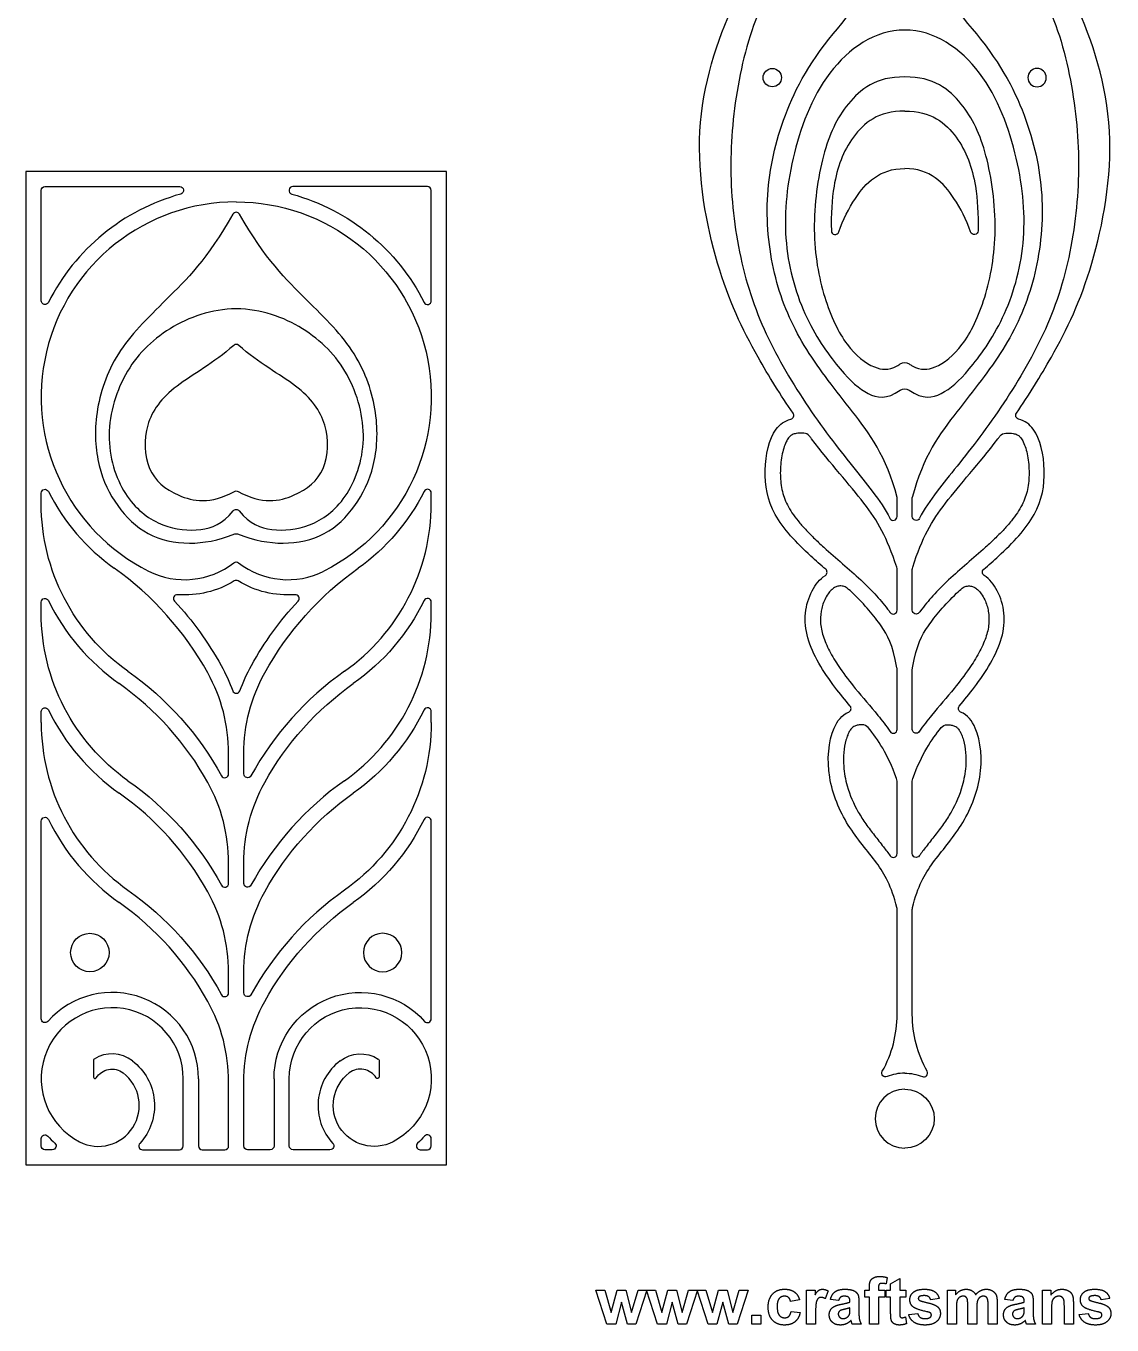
# Model space of a CAD drawing. Header units: millimetres. Extents: x -78 to 68, y -79 to 71.
# Drawn here: x -62 to 7.1, y -78.6 to 4 of the extents above; entities that cross this region are included whole.
import ezdxf

# ---------------------------------------------------------------- set-up
doc = ezdxf.new("R2010")
doc.units = ezdxf.units.MM
doc.header["$MEASUREMENT"] = 0
doc.layers.add('Layer 1', color=172, linetype='Continuous')

msp = doc.modelspace()

# ---------------------------------------------------------------- linework, layer by layer
at = {"layer": 'Layer 1'}
for p, q in [((-61.047, -13.441), (-61.047, -6.423)), ((-60.805, -6.181), (-52.233, -6.181)), ((-36.46, -6.181), (-45.032, -6.181)), ((-36.217, -13.441), (-36.217, -6.423)), ((-61.047, -26.352), (-61.047, -25.686)), ((-36.217, -26.352), (-36.217, -25.686)), ((-6.571, -27.18), (-6.571, -25.963)), ((-5.602, -27.18), (-5.602, -25.963)), ((-55.839, -29.673), (-55.839, -29.673)), ((-41.426, -29.673), (-41.425, -29.673)), ((-6.571, -33.14), (-6.571, -30.549)), ((-5.602, -33.14), (-5.602, -30.549)), ((-61.047, -33.319), (-61.047, -32.627)), ((-36.217, -33.319), (-36.217, -32.627)), ((-6.571, -40.726), (-6.571, -36.895)), ((-5.602, -40.726), (-5.602, -36.895)), ((-61.047, -40.285), (-61.047, -39.593)), ((-36.217, -40.285), (-36.217, -39.593)), ((-49.116, -43.557), (-49.116, -42.255)), ((-48.148, -43.557), (-48.148, -42.255)), ((-6.571, -48.632), (-6.571, -44.023)), ((-5.602, -48.632), (-5.602, -44.023)), ((-61.047, -59.143), (-61.047, -46.56)), ((-36.217, -59.143), (-36.217, -46.56)), ((-49.116, -50.524), (-49.116, -49.222)), ((-48.148, -50.524), (-48.148, -49.222)), ((-6.571, -58.862), (-6.571, -52.182)), ((-5.602, -58.862), (-5.602, -52.182)), ((-49.116, -57.491), (-49.116, -56.189)), ((-48.148, -57.491), (-48.148, -56.189)), ((-57.721, -61.784), (-57.721, -62.849)), ((-39.543, -61.784), (-39.543, -62.849)), ((-52.004, -67.236), (-52.004, -62.957)), ((-51.035, -62.957), (-51.035, -67.236)), ((-49.116, -67.236), (-49.116, -63.155)), ((-48.148, -67.236), (-48.148, -63.155)), ((-46.229, -62.957), (-46.229, -67.236)), ((-45.26, -67.236), (-45.26, -62.957)), ((-61.047, -67.236), (-61.047, -66.771)), ((-36.217, -67.236), (-36.217, -66.771)), ((-60.339, -67.478), (-60.805, -67.478)), ((-54.597, -67.478), (-52.246, -67.478)), ((-50.793, -67.478), (-49.359, -67.478)), ((-46.471, -67.478), (-47.906, -67.478)), ((-42.667, -67.478), (-45.018, -67.478)), ((-36.925, -67.478), (-36.46, -67.478)), ((-7.204, -75.613), (-7.268, -76.016)), ((-6.981, -76.002), (-6.407, -75.669)), ((-6.981, -76.409), (-6.981, -76.002)), ((-6.407, -75.669), (-6.407, -76.409)), ((-25.049, -78.576), (-25.741, -76.409)), ((-25.741, -76.409), (-25.178, -76.409)), ((-25.178, -76.409), (-24.768, -77.829)), ((-24.768, -77.829), (-24.384, -76.409)), ((-24.384, -76.409), (-23.827, -76.409)), ((-23.827, -76.409), (-23.472, -77.829)), ((-23.472, -77.829), (-23.061, -76.409)), ((-22.5, -76.409), (-23.191, -78.576)), ((-23.061, -76.409), (-22.5, -76.409)), ((-21.826, -78.576), (-22.518, -76.409)), ((-22.518, -76.409), (-21.956, -76.409)), ((-21.956, -76.409), (-21.546, -77.829)), ((-21.546, -77.829), (-21.161, -76.409)), ((-21.161, -76.409), (-20.605, -76.409)), ((-20.605, -76.409), (-20.25, -77.829)), ((-20.25, -77.829), (-19.839, -76.409)), ((-19.278, -76.409), (-19.968, -78.576)), ((-19.839, -76.409), (-19.278, -76.409)), ((-18.604, -78.576), (-19.296, -76.409)), ((-19.296, -76.409), (-18.734, -76.409)), ((-18.734, -76.409), (-18.324, -77.829)), ((-18.324, -77.829), (-17.939, -76.409)), ((-17.939, -76.409), (-17.383, -76.409)), ((-17.383, -76.409), (-17.028, -77.829)), ((-17.028, -77.829), (-16.617, -76.409)), ((-16.056, -76.409), (-16.746, -78.576)), ((-16.617, -76.409), (-16.056, -76.409)), ((-12.333, -78.576), (-12.333, -76.409)), ((-12.333, -76.409), (-11.796, -76.409)), ((-11.796, -76.409), (-11.796, -76.715)), ((-10.963, -76.463), (-11.139, -76.965)), ((-8.63, -76.409), (-8.333, -76.409)), ((-8.63, -76.854), (-8.63, -76.409)), ((-8.333, -76.854), (-8.63, -76.854)), ((-8.333, -76.409), (-8.333, -76.247)), ((-8.333, -78.576), (-8.333, -76.854)), ((-7.759, -76.259), (-7.759, -76.409)), ((-7.759, -76.409), (-7.352, -76.409)), ((-7.352, -76.854), (-7.759, -76.854)), ((-7.759, -76.854), (-7.759, -78.576)), ((-7.352, -76.409), (-7.352, -76.854)), ((-7.259, -76.854), (-7.259, -76.409)), ((-7.259, -76.409), (-6.981, -76.409)), ((-6.981, -76.854), (-7.259, -76.854)), ((-6.981, -77.809), (-6.981, -76.854)), ((-6.407, -76.409), (-6.018, -76.409)), ((-6.018, -76.854), (-6.407, -76.854)), ((-6.407, -76.854), (-6.407, -77.748)), ((-6.018, -76.409), (-6.018, -76.854)), ((-3.37, -76.409), (-2.852, -76.409)), ((-3.37, -78.576), (-3.37, -76.409)), ((-2.852, -76.409), (-2.852, -76.703)), ((2.685, -78.576), (2.685, -76.409)), ((2.685, -76.409), (3.222, -76.409)), ((3.222, -76.409), (3.222, -76.725)), ((-24.102, -77.182), (-24.48, -78.576)), ((-23.735, -78.576), (-24.102, -77.182)), ((-20.88, -77.182), (-21.258, -78.576)), ((-20.513, -78.576), (-20.88, -77.182)), ((-17.657, -77.182), (-18.036, -78.576)), ((-17.29, -78.576), (-17.657, -77.182)), ((-12.778, -77.039), (-13.352, -77.132)), ((-10.296, -77.076), (-10.815, -77.002)), ((-9.574, -77.169), (-9.574, -77.11)), ((-9.574, -77.653), (-9.574, -77.539)), ((-9, -77.191), (-9, -77.862)), ((-3.889, -76.946), (-4.426, -77.039)), ((-2.796, -77.523), (-2.796, -78.576)), ((-2.074, -78.576), (-2.074, -77.388)), ((-1.5, -77.535), (-1.5, -78.576)), ((-0.778, -78.576), (-0.778, -77.337)), ((-0.204, -77.187), (-0.204, -78.576)), ((0.796, -77.076), (0.278, -77.002)), ((1.519, -77.169), (1.519, -77.11)), ((1.519, -77.653), (1.519, -77.539)), ((2.093, -77.191), (2.093, -77.862)), ((3.259, -77.594), (3.259, -78.576)), ((4.074, -78.576), (4.074, -77.47)), ((4.648, -77.226), (4.648, -78.576)), ((6.963, -76.946), (6.426, -77.039)), ((-15.815, -78.576), (-15.815, -78.002)), ((-15.815, -78.002), (-15.241, -78.002)), ((-15.241, -78.002), (-15.241, -78.576)), ((-13.315, -77.761), (-12.741, -77.835)), ((-11.759, -77.906), (-11.759, -78.576)), ((-6.028, -78.114), (-5.981, -78.548)), ((-5.833, -77.965), (-5.259, -77.891)), ((5.019, -77.965), (5.593, -77.891)), ((-24.48, -78.576), (-25.049, -78.576)), ((-23.191, -78.576), (-23.735, -78.576)), ((-21.258, -78.576), (-21.826, -78.576)), ((-19.968, -78.576), (-20.513, -78.576)), ((-18.036, -78.576), (-18.604, -78.576)), ((-16.746, -78.576), (-17.29, -78.576)), ((-15.241, -78.576), (-15.815, -78.576)), ((-11.759, -78.576), (-12.333, -78.576)), ((-8.852, -78.576), (-9.426, -78.576)), ((-7.759, -78.576), (-8.333, -78.576)), ((-2.796, -78.576), (-3.37, -78.576)), ((-1.5, -78.576), (-2.074, -78.576)), ((-0.204, -78.576), (-0.778, -78.576)), ((2.241, -78.576), (1.667, -78.576)), ((3.259, -78.576), (2.685, -78.576)), ((4.648, -78.576), (4.074, -78.576))]:
    msp.add_line(p, q, dxfattribs=at)
msp.add_lwpolyline([(-62.015, -68.447), (-35.249, -68.447), (-35.249, -5.212), (-62.015, -5.212), (-62.015, -68.447)], dxfattribs=at)
for centre, radius in [((-14.513, 0.758), 0.584), ((-57.948, -54.927), 1.224)]:
    msp.add_circle(centre, radius, dxfattribs=at)
at = {"layer": 'Layer 1', "extrusion": (0, 0, -1)}
for centre, radius in [((-2.34, 0.758), 0.584), ((39.316, -54.927), 1.224)]:
    msp.add_circle(centre, radius, dxfattribs=at)
for centre, radius, start, end in [((60.805, -6.423), 0.242, 360, 90), ((52.233, -6.423), 0.242, 90, 254.67754), ((48.632, -19.564), 12.415, 90, 243.26902), ((48.632, -19.564), 13.383, 105.32246, 153.29877), ((1.66, -8.984), 0.242, 181.18991, 340.76042), ((60.805, -13.441), 0.242, 206.70123, 360), ((6.086, -17.852), 0.484, 54.81478, 125.18522), ((6.086, -19.525), 0.484, 54.63726, 125.36274), ((-1.22, -20.741), 0.242, 284.65339, 34.46296), ((-0.361, -22.352), 0.484, 36.96353, 87.59043), ((60.805, -25.686), 0.242, 360, 153.29877), ((48.632, -25.79), 0.242, 60.92199, 119.07801), ((48.632, -19.564), 13.383, 206.70123, 234.51459), ((47.983, -26.352), 13.064, 305.25066, 0), ((48.632, -26.969), 0.242, 38.5556, 141.4444), ((5.36, -27.18), 0.242, 207.48871, 0), ((48.632, -28.512), 0.242, 69.07382, 110.92618), ((48.632, -30.309), 0.242, 52.04444, 127.95556), ((29.095, -46.969), 20.273, 29.02327, 54.51476), ((5.118, -30.549), 0.484, 360, 17.87609), ((0.902, -30.717), 0.242, 303.48835, 49.0858), ((51.92, -26.093), 6.073, 238.62032, 274.25403), ((45.344, -26.093), 6.073, 265.74597, 301.37968), ((2.101, -32.087), 0.484, 47.7762, 82.17842), ((60.805, -32.627), 0.242, 360, 153.92422), ((68.169, -46.969), 21.242, 137.2678, 150.97673), ((29.095, -46.969), 21.242, 29.02327, 42.7322), ((49.282, -26.352), 14.033, 206.07578, 234.74934), ((47.983, -33.319), 13.064, 305.25066, 0), ((5.36, -33.14), 0.242, 216.62959, 0), ((67.031, -53.304), 19.94, 125.25066, 151.12247), ((59.674, -42.255), 11.526, 150.97673, 159.76255), ((37.59, -42.255), 11.526, 20.23745, 29.02327), ((37.59, -42.255), 10.558, 359.99963, 29.02327), ((5.118, -36.895), 0.484, 360, 10.89708), ((30.233, -53.304), 18.971, 29.02327, 54.74934), ((60.805, -39.593), 0.242, 360, 153.92422), ((49.282, -33.319), 14.033, 206.07578, 234.74934), ((2.431, -39.398), 0.242, 293.68144, 40.01694), ((49.282, -40.285), 13.064, 180, 234.74934), ((3.381, -40.911), 0.484, 38.85326, 90.47088), ((5.36, -40.726), 0.242, 214.29178, 0), ((47.906, -43.557), 0.242, 208.87753, 360), ((67.031, -60.271), 19.94, 125.25066, 151.12247), ((37.59, -49.222), 10.558, 359.99963, 29.02327), ((5.118, -44.023), 0.484, 360, 19.90947), ((30.233, -60.271), 18.971, 29.02327, 54.74934), ((60.805, -46.56), 0.242, 360, 153.92422), ((49.282, -40.285), 14.033, 206.07578, 234.74934), ((5.36, -48.632), 0.242, 215.48743, 360), ((67.031, -67.237), 19.94, 125.25066, 151.12247), ((47.906, -50.524), 0.242, 208.87753, 360), ((37.59, -56.189), 10.558, 359.99963, 29.02327), ((30.233, -67.237), 18.971, 29.02329, 54.74934), ((5.118, -52.182), 0.484, 360, 13.79443), ((40.739, -62.957), 5.49, 0, 138.28993), ((47.906, -57.491), 0.242, 208.87753, 360), ((37.59, -63.155), 10.558, 359.99963, 29.02327), ((40.739, -62.957), 4.521, 360, 242.54886), ((60.805, -59.143), 0.242, 221.71007, 0), ((-1.822, -58.862), 7.424, 330.79763, 360), ((57.409, -64.658), 3.573, 127.39074, 222.50971), ((40.721, -63.525), 2.146, 52.60925, 121.82782), ((39.64, -61.784), 0.0969, 121.82782, 180), ((56.543, -63.525), 1.178, 32.0049, 127.39074), ((39.855, -64.658), 2.604, 242.54886, 52.60926), ((7.303, -62.602), 0.242, 247.23703, 29.20237), ((6.086, -65.501), 2.902, 90, 112.76297), ((39.64, -62.849), 0.0969, 180, 327.9951), ((6.086, -65.501), 1.881, 90, 270), ((60.805, -66.771), 0.242, 360, 138.28993), ((40.739, -62.957), 5.49, 221.71007, 228.28993), ((60.805, -67.236), 0.242, 270, 0), ((60.339, -67.236), 0.242, 131.71007, 270), ((47.906, -67.236), 0.242, 270, 0), ((46.471, -67.236), 0.242, 180, 270), ((45.018, -67.236), 0.242, 270, 0), ((42.667, -67.236), 0.242, 137.49029, 270)]:
    msp.add_arc(centre, radius, start, end, dxfattribs=at)
at = {"layer": 'Layer 1'}
for centre, radius, start, end in [((-45.032, -6.423), 0.242, 90, 254.67754), ((-36.46, -6.423), 0.242, 360, 90), ((-48.632, -19.564), 12.415, 90, 243.26902), ((-48.632, -19.564), 13.383, 105.32246, 153.29877), ((-48.632, -8.057), 0.242, 29.54715, 150.45285), ((-10.513, -8.984), 0.242, 181.18991, 340.76042), ((-36.46, -13.441), 0.242, 206.70123, 360), ((-48.632, -16.461), 0.242, 48.02092, 131.97908), ((-7.698, -15.566), 2.313, 299.1748, 305.18522), ((-4.475, -15.566), 2.313, 234.81478, 240.8252), ((-13.393, -20.741), 0.242, 284.65339, 34.46296), ((-12.534, -22.352), 0.484, 36.96353, 87.59043), ((-48.632, -19.564), 13.383, 206.70123, 234.51459), ((-36.46, -25.686), 0.242, 360, 153.29877), ((-49.282, -26.352), 13.064, 305.25066, 0), ((-6.813, -27.18), 0.242, 207.48871, 0), ((-68.169, -46.969), 20.273, 29.02327, 54.51476), ((-51.92, -26.093), 5.104, 243.26902, 307.95556), ((-45.344, -26.093), 5.104, 232.04444, 296.73098), ((-11.271, -30.717), 0.242, 303.48835, 49.0858), ((-7.055, -30.549), 0.484, 0, 17.87609), ((-48.632, -31.484), 0.242, 58.62032, 121.37968), ((-52.389, -32.391), 0.242, 85.74597, 222.7322), ((-44.875, -32.391), 0.242, 317.2678, 94.25403), ((-10.072, -32.087), 0.484, 47.7762, 82.17842), ((-47.983, -26.352), 14.033, 206.07578, 234.74934), ((-36.46, -32.627), 0.242, 360, 153.92422), ((-49.282, -33.319), 13.064, 305.25066, 0), ((-6.813, -33.14), 0.242, 216.62959, 360), ((-59.674, -42.255), 10.558, 359.99963, 29.02327), ((-30.233, -53.304), 19.94, 125.25066, 151.12247), ((-7.055, -36.895), 0.484, 0, 10.89708), ((-67.031, -53.304), 18.971, 29.02327, 54.74934), ((-48.632, -38.185), 0.242, 200.23745, 339.76255), ((-47.983, -33.319), 14.033, 206.07578, 234.74934), ((-36.46, -39.593), 0.242, 0, 153.92422), ((-9.742, -39.398), 0.242, 293.68144, 40.01694), ((-47.983, -40.285), 13.064, 180, 234.74934), ((-8.792, -40.911), 0.484, 38.85326, 90.47088), ((-6.813, -40.726), 0.242, 214.29178, 0), ((-49.359, -43.557), 0.242, 208.87753, 0), ((-59.674, -49.222), 10.558, 359.99963, 29.02327), ((-30.233, -60.271), 19.94, 125.25066, 151.12247), ((-7.055, -44.023), 0.484, 360, 19.90947), ((-67.031, -60.271), 18.971, 29.02327, 54.74934), ((-47.983, -40.285), 14.033, 206.07578, 234.74934), ((-36.46, -46.56), 0.242, 0, 153.92422), ((-6.813, -48.632), 0.242, 215.48743, 360), ((-59.674, -56.189), 10.558, 359.99963, 29.02327), ((-49.359, -50.524), 0.242, 208.87753, 0), ((-30.233, -67.237), 19.94, 125.25066, 151.12247), ((-67.031, -67.237), 18.971, 29.02329, 54.74934), ((-7.055, -52.182), 0.484, 360, 13.79443), ((-56.525, -62.957), 5.49, 0, 138.28993), ((-49.359, -57.491), 0.242, 208.87753, 360), ((-56.525, -62.957), 4.521, 360, 242.54886), ((-59.674, -63.155), 10.558, 359.99963, 29.02327), ((-36.46, -59.143), 0.242, 221.71007, 0), ((-13.994, -58.862), 7.424, 330.79763, 0), ((-57.624, -61.784), 0.0969, 121.82782, 180), ((-56.543, -63.525), 2.146, 52.60925, 121.82782), ((-39.855, -64.658), 3.573, 127.39074, 222.50971), ((-57.409, -64.658), 2.604, 242.54886, 52.60926), ((-40.721, -63.525), 1.178, 32.0049, 127.39074), ((-6.086, -65.501), 2.902, 90, 112.76297), ((-4.87, -62.602), 0.242, 247.23703, 29.20237), ((-57.624, -62.849), 0.0969, 180, 327.9951), ((-6.086, -65.501), 1.881, 90, 270), ((-56.525, -62.957), 5.49, 221.71007, 228.28993), ((-36.46, -66.771), 0.242, 360, 138.28993), ((-54.597, -67.236), 0.242, 137.49029, 270), ((-52.246, -67.236), 0.242, 270, 0), ((-50.793, -67.236), 0.242, 180, 270), ((-49.359, -67.236), 0.242, 270, 0), ((-36.925, -67.236), 0.242, 131.71007, 270), ((-36.46, -67.236), 0.242, 270, 360)]:
    msp.add_arc(centre, radius, start, end, dxfattribs=at)
for points, knots in [([(-13.193, -20.604), (-13.98, -19.457), (-15.868, -16.421), (-18.131, -11.687), (-19.856, -2.548), (-17.14, 5.966), (-13.27, 11.477), (-9.299, 14.258), (-6.086, 14.258)], [-8.090079, -8.090079, -8.090079, -8.090079, -7.13411, -5.707288, -4.280466, -2.853644, -1.426822, 0, 0, 0, 0]), ([(1.02, -20.604), (1.808, -19.457), (3.695, -16.421), (5.959, -11.687), (7.684, -2.548), (4.968, 5.966), (1.098, 11.477), (-2.874, 14.258), (-6.086, 14.258)], [-8.090079, -8.090079, -8.090079, -8.090079, -7.13411, -5.707288, -4.280466, -2.853644, -1.426822, 0, 0, 0, 0]), ([(-6.086, 13.296), (-7.775, 13.271), (-10.142, 12.408), (-13.387, 8.869), (-15.925, 4.306), (-17.146, -1.635), (-17.245, -7.111), (-16.187, -12.883), (-13.974, -17.646), (-10.843, -22.3), (-8.278, -25.308), (-7.326, -26.718), (-7.028, -27.291)], [0, 0, 0, 0, 1.03171, 2.063421, 3.095131, 4.126841, 5.158552, 6.190262, 7.221973, 8.253683, 9.285393, 9.936235, 9.936235, 9.936235, 9.936235]), ([(-6.086, 13.296), (-4.398, 13.271), (-2.031, 12.408), (1.215, 8.869), (3.753, 4.306), (4.973, -1.635), (5.072, -7.111), (4.014, -12.883), (1.802, -17.646), (-1.33, -22.3), (-3.894, -25.308), (-4.847, -26.718), (-5.145, -27.291)], [0, 0, 0, 0, 1.03171, 2.063421, 3.095131, 4.126841, 5.158552, 6.190262, 7.221973, 8.253683, 9.285393, 9.936235, 9.936235, 9.936235, 9.936235]), ([(-6.571, -25.963), (-7.241, -23.343), (-9.447, -20.415), (-12.516, -16.603), (-14.422, -12.451), (-15.1, -7.299), (-14.178, -2.332), (-11.771, 2.734), (-7.628, 6.832), (-6.544, 9.944)], [-8.803084, -8.803084, -8.803084, -8.803084, -7.5455, -6.287917, -5.030333, -3.77275, -2.515167, -1.257583, -0.176147, -0.176147, -0.176147, -0.176147]), ([(-5.629, 9.944), (-4.545, 6.832), (-0.401, 2.734), (2.005, -2.332), (2.927, -7.299), (2.249, -12.451), (0.344, -16.603), (-2.725, -20.415), (-4.932, -23.343), (-5.602, -25.963)], [0.176147, 0.176147, 0.176147, 0.176147, 1.257583, 2.515167, 3.77275, 5.030334, 6.287917, 7.5455, 8.803084, 8.803084, 8.803084, 8.803084]), ([(-6.086, 3.783), (-7.986, 3.783), (-11.317, 1.45), (-13.469, -4.461), (-13.942, -9.869), (-12.48, -14.781), (-10.045, -18.105), (-8.534, -19.474), (-7.245, -19.754), (-6.367, -19.13)], [0, 0, 0, 0, 0.937222, 1.874444, 2.811667, 3.748889, 4.686111, 5.623333, 6.473015, 6.473015, 6.473015, 6.473015]), ([(-5.806, -19.13), (-4.927, -19.754), (-3.639, -19.474), (-2.127, -18.105), (0.307, -14.781), (1.769, -9.869), (1.296, -4.461), (-0.855, 1.45), (-4.187, 3.783), (-6.086, 3.783)], [-6.473015, -6.473015, -6.473015, -6.473015, -5.623333, -4.686111, -3.748889, -2.811667, -1.874444, -0.937222, 0, 0, 0, 0]), ([(-6.086, 0.8), (-7.94, 0.821), (-9.915, -0.813), (-11.387, -3.857), (-12.093, -9.059), (-11.294, -13.421), (-9.805, -16.497), (-8.12, -17.776), (-7.122, -17.893), (-6.571, -17.585)], [0, 0, 0, 0, 0.746995, 1.49399, 2.240985, 2.98798, 3.734975, 4.48197, 5.067568, 5.067568, 5.067568, 5.067568]), ([(-5.602, -17.585), (-5.051, -17.893), (-4.053, -17.776), (-2.368, -16.497), (-0.878, -13.421), (-0.08, -9.059), (-0.785, -3.857), (-2.257, -0.813), (-4.233, 0.821), (-6.086, 0.8)], [-5.067568, -5.067568, -5.067568, -5.067568, -4.48197, -3.734975, -2.98798, -2.240985, -1.49399, -0.746995, 0, 0, 0, 0]), ([(-6.086, -1.368), (-7.764, -1.351), (-9.633, -2.914), (-10.644, -5.644), (-10.777, -7.934), (-10.755, -8.989)], [0, 0, 0, 0, 0.818498, 1.636996, 2.201638, 2.201638, 2.201638, 2.201638]), ([(-6.086, -1.368), (-4.409, -1.351), (-2.54, -2.914), (-1.529, -5.644), (-1.396, -7.934), (-1.418, -8.989)], [0, 0, 0, 0, 0.818498, 1.636996, 2.201638, 2.201638, 2.201638, 2.201638]), ([(-10.284, -9.064), (-10.002, -8.256), (-9.111, -6.52), (-7.716, -5.041), (-6.086, -5.025)], [-1.359461, -1.359461, -1.359461, -1.359461, -0.82382, 0, 0, 0, 0]), ([(-1.889, -9.064), (-2.17, -8.256), (-3.061, -6.52), (-4.457, -5.041), (-6.086, -5.025)], [-1.359461, -1.359461, -1.359461, -1.359461, -0.82382, 0, 0, 0, 0]), ([(-48.843, -7.937), (-50.446, -10.766), (-53.314, -13.585), (-56.444, -16.69), (-57.753, -20.644), (-57.514, -24.09), (-56.292, -26.582), (-54.375, -28.476), (-51.644, -29.054), (-49.803, -28.701), (-48.719, -28.286)], [0.033428, 0.033428, 0.033428, 0.033428, 0.800866, 1.601732, 2.402599, 3.203465, 4.004331, 4.805198, 5.606064, 6.386278, 6.386278, 6.386278, 6.386278]), ([(-48.546, -28.286), (-47.461, -28.701), (-45.62, -29.054), (-42.889, -28.476), (-40.973, -26.582), (-39.75, -24.09), (-39.511, -20.644), (-40.821, -16.69), (-43.95, -13.585), (-46.818, -10.766), (-48.421, -7.937)], [-6.386278, -6.386278, -6.386278, -6.386278, -5.606064, -4.805198, -4.004332, -3.203465, -2.402599, -1.601733, -0.800866, -0.033428, -0.033428, -0.033428, -0.033428]), ([(-48.632, -13.96), (-50.201, -13.96), (-53.087, -15.01), (-55.962, -17.885), (-57.157, -22.348), (-55.739, -26.246), (-53.306, -27.949), (-50.92, -28.158), (-49.502, -27.672), (-48.821, -26.818)], [0, 0, 0, 0, 0.760257, 1.520513, 2.28077, 3.041026, 3.801283, 4.561539, 5.257304, 5.257304, 5.257304, 5.257304]), ([(-48.443, -26.818), (-47.762, -27.672), (-46.344, -28.158), (-43.958, -27.949), (-41.526, -26.246), (-40.107, -22.348), (-41.303, -17.885), (-44.177, -15.01), (-47.063, -13.96), (-48.632, -13.96)], [-5.257304, -5.257304, -5.257304, -5.257304, -4.561539, -3.801283, -3.041026, -2.28077, -1.520513, -0.760257, 0, 0, 0, 0]), ([(-48.794, -16.281), (-50.047, -17.408), (-52.852, -18.88), (-54.576, -21.233), (-54.453, -24.36), (-52.556, -25.971), (-50.273, -26.426), (-48.75, -25.579)], [0.030565, 0.030565, 0.030565, 0.030565, 0.736692, 1.473385, 2.210077, 2.946769, 3.665085, 3.665085, 3.665085, 3.665085]), ([(-48.514, -25.579), (-46.991, -26.426), (-44.709, -25.971), (-42.812, -24.36), (-42.688, -21.233), (-44.412, -18.88), (-47.217, -17.408), (-48.47, -16.281)], [-3.665085, -3.665085, -3.665085, -3.665085, -2.946769, -2.210077, -1.473384, -0.736692, -0.030565, -0.030565, -0.030565, -0.030565]), ([(-11.113, -30.534), (-11.429, -30.26), (-12.682, -29.161), (-14.672, -27.06), (-15.156, -24.263), (-14.622, -21.733), (-13.744, -21.083), (-13.331, -20.975)], [-2.803247, -2.803247, -2.803247, -2.803247, -2.582801, -1.937101, -1.291401, -0.6457, -0.322975, -0.322975, -0.322975, -0.322975]), ([(-1.06, -30.534), (-0.744, -30.26), (0.509, -29.161), (2.499, -27.06), (2.984, -24.263), (2.45, -21.733), (1.571, -21.083), (1.159, -20.975)], [-2.803247, -2.803247, -2.803247, -2.803247, -2.582801, -1.937101, -1.291401, -0.6457, -0.322975, -0.322975, -0.322975, -0.322975]), ([(-12.514, -21.869), (-12.524, -21.868), (-12.686, -21.862), (-12.935, -21.869), (-13.231, -21.948), (-13.386, -22.062), (-13.517, -22.218), (-13.657, -22.464), (-13.803, -22.847), (-13.957, -23.506), (-14.033, -24.39), (-13.946, -25.458), (-13.647, -26.307), (-13.256, -26.957), (-12.869, -27.474), (-12.406, -28.002), (-11.858, -28.56), (-11.071, -29.294), (-10.05, -30.169), (-8.899, -31.166), (-7.902, -32.166), (-7.306, -32.886), (-7.032, -33.252), (-7.007, -33.285)], [0.139138, 0.139138, 0.139138, 0.139138, 0.14545, 0.23944, 0.293177, 0.332677, 0.356999, 0.419219, 0.507055, 0.610427, 0.837692, 1.054874, 1.270558, 1.389943, 1.523857, 1.669832, 1.824744, 2.008621, 2.33624, 2.657219, 2.952151, 3.209716, 3.235332, 3.235332, 3.235332, 3.235332]), ([(-6.594, -30.401), (-7.211, -28.488), (-8.387, -26.459), (-10.856, -23.766), (-12.102, -22.12), (-12.147, -22.061)], [-11.396783, -11.396783, -11.396783, -11.396783, -9.987754, -8.560932, -8.508074, -8.508074, -8.508074, -8.508074]), ([(-5.579, -30.401), (-4.962, -28.488), (-3.785, -26.459), (-1.317, -23.766), (-0.07, -22.12), (-0.026, -22.061)], [-11.396783, -11.396783, -11.396783, -11.396783, -9.987754, -8.560932, -8.508074, -8.508074, -8.508074, -8.508074]), ([(0.341, -21.869), (0.351, -21.868), (0.513, -21.862), (0.762, -21.869), (1.058, -21.948), (1.213, -22.062), (1.345, -22.218), (1.484, -22.464), (1.631, -22.847), (1.784, -23.506), (1.86, -24.39), (1.773, -25.458), (1.474, -26.307), (1.083, -26.957), (0.697, -27.474), (0.234, -28.002), (-0.315, -28.56), (-1.102, -29.294), (-2.122, -30.169), (-3.274, -31.166), (-4.271, -32.166), (-4.866, -32.886), (-5.141, -33.252), (-5.166, -33.285)], [0.139138, 0.139138, 0.139138, 0.139138, 0.14545, 0.23944, 0.293177, 0.332677, 0.356999, 0.419219, 0.507055, 0.610427, 0.837692, 1.054874, 1.270558, 1.389943, 1.523857, 1.669832, 1.824744, 2.008621, 2.33624, 2.657219, 2.952151, 3.209716, 3.235332, 3.235332, 3.235332, 3.235332]), ([(-9.556, -39.243), (-9.876, -38.862), (-10.922, -37.587), (-12.665, -34.866), (-12.389, -32.322), (-11.496, -31.156), (-11.138, -30.919)], [-2.530283, -2.530283, -2.530283, -2.530283, -2.199707, -1.466472, -0.733236, -0.408525, -0.408525, -0.408525, -0.408525]), ([(-2.616, -39.243), (-2.297, -38.862), (-1.251, -37.587), (0.493, -34.866), (0.216, -32.322), (-0.677, -31.156), (-1.035, -30.919)], [-2.530283, -2.530283, -2.530283, -2.530283, -2.199707, -1.466472, -0.733236, -0.408525, -0.408525, -0.408525, -0.408525]), ([(-10.006, -31.607), (-10.029, -31.604), (-10.143, -31.591), (-10.335, -31.597), (-10.57, -31.693), (-10.781, -31.861), (-10.994, -32.125), (-11.244, -32.57), (-11.446, -33.216), (-11.465, -33.891), (-11.377, -34.453), (-11.246, -34.905), (-11.053, -35.376), (-10.719, -36.039), (-10.129, -36.972), (-9.113, -38.293), (-7.989, -39.572), (-7.26, -40.5), (-7.016, -40.857), (-7.013, -40.863)], [0.070297, 0.070297, 0.070297, 0.070297, 0.085144, 0.141067, 0.187355, 0.240601, 0.3065, 0.397323, 0.555638, 0.722066, 0.81154, 0.907473, 1.012912, 1.126304, 1.367132, 1.695667, 2.157713, 2.421984, 2.425803, 2.425803, 2.425803, 2.425803]), ([(-6.579, -36.803), (-6.87, -35.296), (-7.454, -34.198), (-8.698, -32.696), (-9.624, -31.839), (-9.746, -31.728)], [-4.513488, -4.513488, -4.513488, -4.513488, -3.874202, -3.228501, -3.133879, -3.133879, -3.133879, -3.133879]), ([(-5.593, -36.803), (-5.303, -35.296), (-4.719, -34.198), (-3.475, -32.696), (-2.548, -31.839), (-2.427, -31.728)], [-4.513488, -4.513488, -4.513488, -4.513488, -3.874202, -3.228501, -3.133879, -3.133879, -3.133879, -3.133879]), ([(-2.167, -31.607), (-2.143, -31.604), (-2.03, -31.591), (-1.838, -31.597), (-1.603, -31.693), (-1.392, -31.861), (-1.178, -32.125), (-0.929, -32.57), (-0.727, -33.216), (-0.707, -33.891), (-0.796, -34.453), (-0.927, -34.905), (-1.12, -35.376), (-1.454, -36.039), (-2.044, -36.972), (-3.06, -38.293), (-4.183, -39.572), (-4.913, -40.5), (-5.157, -40.857), (-5.16, -40.863)], [0.070297, 0.070297, 0.070297, 0.070297, 0.085144, 0.141067, 0.187355, 0.240601, 0.3065, 0.397323, 0.555638, 0.722066, 0.81154, 0.907473, 1.012912, 1.126304, 1.367132, 1.695667, 2.157713, 2.421984, 2.425803, 2.425803, 2.425803, 2.425803]), ([(-6.585, -52.067), (-6.922, -50.691), (-7.769, -49.209), (-9.794, -46.951), (-11.128, -43.832), (-10.902, -40.858), (-10.094, -39.817), (-9.644, -39.62)], [-3.366184, -3.366184, -3.366184, -3.366184, -2.700319, -2.025239, -1.350159, -0.67508, -0.31329, -0.31329, -0.31329, -0.31329]), ([(-5.588, -52.067), (-5.25, -50.691), (-4.404, -49.209), (-2.379, -46.951), (-1.045, -43.832), (-1.27, -40.858), (-2.079, -39.817), (-2.528, -39.62)], [-3.366184, -3.366184, -3.366184, -3.366184, -2.700319, -2.025239, -1.350159, -0.67508, -0.31329, -0.31329, -0.31329, -0.31329]), ([(-8.796, -40.427), (-8.831, -40.427), (-8.917, -40.43), (-9.075, -40.447), (-9.246, -40.493), (-9.405, -40.588), (-9.533, -40.731), (-9.634, -40.901), (-9.738, -41.132), (-9.876, -41.549), (-9.985, -42.217), (-9.989, -43.202), (-9.755, -44.511), (-9.217, -45.737), (-8.567, -46.753), (-8.011, -47.474), (-7.482, -48.14), (-7.15, -48.576), (-7.01, -48.773)], [0.119718, 0.119718, 0.119718, 0.119718, 0.141843, 0.173021, 0.217821, 0.250685, 0.286572, 0.335759, 0.372805, 0.443275, 0.60746, 0.790034, 1.051795, 1.426962, 1.612097, 1.79944, 1.98992, 2.139144, 2.139144, 2.139144, 2.139144]), ([(-3.377, -40.427), (-3.341, -40.427), (-3.255, -40.43), (-3.098, -40.447), (-2.927, -40.493), (-2.768, -40.588), (-2.64, -40.731), (-2.539, -40.901), (-2.435, -41.132), (-2.297, -41.549), (-2.187, -42.217), (-2.184, -43.202), (-2.418, -44.511), (-2.955, -45.737), (-3.606, -46.753), (-4.162, -47.474), (-4.69, -48.14), (-5.023, -48.576), (-5.163, -48.773)], [0.119718, 0.119718, 0.119718, 0.119718, 0.141843, 0.173021, 0.217821, 0.250685, 0.286572, 0.335759, 0.372805, 0.443275, 0.60746, 0.790034, 1.051795, 1.426962, 1.612097, 1.79944, 1.98992, 2.139144, 2.139144, 2.139144, 2.139144])]:
    msp.add_open_spline(points, degree=3, knots=knots, dxfattribs=at)
for points, degree in [([(-6.6, -43.858), (-7.187, -42.237), (-7.77, -41.408), (-8.414, -40.607)], 3), ([(-5.573, -43.858), (-4.986, -42.237), (-4.403, -41.408), (-3.758, -40.607)], 3), ([(-8.333, -76.247), (-8.333, -75.975), (-8.276, -75.841)], 2), ([(-8.276, -75.841), (-8.219, -75.707), (-8.065, -75.623)], 2), ([(-8.065, -75.623), (-7.911, -75.539), (-7.676, -75.539)], 2), ([(-7.706, -76.04), (-7.759, -76.097), (-7.759, -76.259)], 2), ([(-7.529, -75.983), (-7.652, -75.983), (-7.706, -76.04)], 2), ([(-7.676, -75.539), (-7.435, -75.539), (-7.204, -75.613)], 2), ([(-7.268, -76.016), (-7.404, -75.983), (-7.529, -75.983)], 2), ([(-14.778, -77.495), (-14.778, -76.955), (-14.496, -76.654)], 2), ([(-14.496, -76.654), (-14.215, -76.354), (-13.735, -76.354)], 2), ([(-13.739, -76.798), (-13.951, -76.798), (-14.077, -76.949)], 2), ([(-13.48, -76.882), (-13.58, -76.798), (-13.739, -76.798)], 2), ([(-13.735, -76.354), (-13.343, -76.354), (-13.111, -76.523)], 2), ([(-13.352, -77.132), (-13.38, -76.966), (-13.48, -76.882)], 2), ([(-13.111, -76.523), (-12.879, -76.692), (-12.778, -77.039)], 2), ([(-11.796, -76.715), (-11.665, -76.498), (-11.561, -76.426)], 2), ([(-11.395, -76.872), (-11.509, -76.872), (-11.589, -76.939)], 2), ([(-11.561, -76.426), (-11.457, -76.354), (-11.324, -76.354)], 2), ([(-11.139, -76.965), (-11.277, -76.872), (-11.395, -76.872)], 2), ([(-11.324, -76.354), (-11.137, -76.354), (-10.963, -76.463)], 2), ([(-10.815, -77.002), (-10.729, -76.671), (-10.519, -76.513)], 2), ([(-10.519, -76.513), (-10.308, -76.354), (-9.894, -76.354)], 2), ([(-10.166, -76.86), (-10.246, -76.921), (-10.296, -77.076)], 2), ([(-9.941, -76.798), (-10.085, -76.798), (-10.166, -76.86)], 2), ([(-9.651, -76.87), (-9.728, -76.798), (-9.941, -76.798)], 2), ([(-9.894, -76.354), (-9.518, -76.354), (-9.334, -76.445)], 2), ([(-9.574, -77.11), (-9.574, -76.942), (-9.651, -76.87)], 2), ([(-9.334, -76.445), (-9.15, -76.536), (-9.075, -76.676)], 2), ([(-9.075, -76.676), (-9, -76.816), (-9, -77.191)], 2), ([(-5.759, -77.024), (-5.759, -76.74), (-5.537, -76.547)], 2), ([(-5.537, -76.547), (-5.314, -76.354), (-4.847, -76.354)], 2), ([(-5.157, -76.825), (-5.222, -76.871), (-5.222, -76.944)], 2), ([(-4.833, -76.761), (-5.059, -76.761), (-5.157, -76.825)], 2), ([(-4.847, -76.354), (-4.403, -76.354), (-4.187, -76.503)], 2), ([(-4.557, -76.833), (-4.654, -76.761), (-4.833, -76.761)], 2), ([(-4.426, -77.039), (-4.461, -76.904), (-4.557, -76.833)], 2), ([(-4.187, -76.503), (-3.97, -76.653), (-3.889, -76.946)], 2), ([(-2.852, -76.703), (-2.569, -76.354), (-2.178, -76.354)], 2), ([(-2.602, -76.87), (-2.706, -76.941), (-2.751, -77.076)], 2), ([(-2.368, -76.798), (-2.498, -76.798), (-2.602, -76.87)], 2), ([(-2.197, -76.843), (-2.26, -76.798), (-2.368, -76.798)], 2), ([(-2.104, -76.98), (-2.134, -76.888), (-2.197, -76.843)], 2), ([(-2.178, -76.354), (-1.97, -76.354), (-1.818, -76.441)], 2), ([(-1.818, -76.441), (-1.665, -76.527), (-1.567, -76.703)], 2), ([(-1.567, -76.703), (-1.425, -76.527), (-1.261, -76.441)], 2), ([(-1.302, -76.872), (-1.407, -76.945), (-1.454, -77.087)], 2), ([(-1.078, -76.798), (-1.197, -76.798), (-1.302, -76.872)], 2), ([(-1.261, -76.441), (-1.097, -76.354), (-0.91, -76.354)], 2), ([(-0.836, -76.921), (-0.915, -76.798), (-1.078, -76.798)], 2), ([(-0.91, -76.354), (-0.672, -76.354), (-0.508, -76.451)], 2), ([(-0.508, -76.451), (-0.344, -76.548), (-0.262, -76.736)], 2), ([(-0.262, -76.736), (-0.204, -76.875), (-0.204, -77.187)], 2), ([(0.278, -77.002), (0.364, -76.671), (0.574, -76.513)], 2), ([(0.574, -76.513), (0.784, -76.354), (1.198, -76.354)], 2), ([(0.927, -76.86), (0.846, -76.921), (0.796, -77.076)], 2), ([(1.152, -76.798), (1.008, -76.798), (0.927, -76.86)], 2), ([(1.442, -76.87), (1.365, -76.798), (1.152, -76.798)], 2), ([(1.198, -76.354), (1.574, -76.354), (1.758, -76.445)], 2), ([(1.519, -77.11), (1.519, -76.942), (1.442, -76.87)], 2), ([(1.758, -76.445), (1.942, -76.536), (2.018, -76.676)], 2), ([(2.018, -76.676), (2.093, -76.816), (2.093, -77.191)], 2), ([(3.222, -76.725), (3.503, -76.354), (3.928, -76.354)], 2), ([(3.462, -76.88), (3.346, -76.961), (3.302, -77.096)], 2), ([(3.725, -76.798), (3.578, -76.798), (3.462, -76.88)], 2), ([(3.92, -76.855), (3.839, -76.798), (3.725, -76.798)], 2), ([(4.038, -77.016), (4.002, -76.912), (3.92, -76.855)], 2), ([(3.928, -76.354), (4.116, -76.354), (4.271, -76.422)], 2), ([(4.271, -76.422), (4.426, -76.491), (4.506, -76.597)], 2), ([(4.506, -76.597), (4.586, -76.704), (4.617, -76.839)], 2), ([(4.617, -76.839), (4.648, -76.974), (4.648, -77.226)], 2), ([(5.093, -77.024), (5.093, -76.74), (5.315, -76.547)], 2), ([(5.315, -76.547), (5.537, -76.354), (6.004, -76.354)], 2), ([(5.695, -76.825), (5.63, -76.871), (5.63, -76.944)], 2), ([(6.019, -76.761), (5.793, -76.761), (5.695, -76.825)], 2), ([(6.004, -76.354), (6.449, -76.354), (6.665, -76.503)], 2), ([(6.295, -76.833), (6.198, -76.761), (6.019, -76.761)], 2), ([(6.426, -77.039), (6.391, -76.904), (6.295, -76.833)], 2), ([(6.665, -76.503), (6.881, -76.653), (6.963, -76.946)], 2), ([(-14.496, -78.33), (-14.778, -78.028), (-14.778, -77.495)], 2), ([(-14.077, -76.949), (-14.204, -77.099), (-14.204, -77.452)], 2), ([(-14.204, -77.452), (-14.204, -77.845), (-14.074, -78.007)], 2), ([(-11.714, -77.179), (-11.759, -77.352), (-11.759, -77.906)], 2), ([(-11.589, -76.939), (-11.668, -77.005), (-11.714, -77.179)], 2), ([(-10.889, -77.991), (-10.889, -77.807), (-10.803, -77.663)], 2), ([(-10.803, -77.663), (-10.718, -77.52), (-10.563, -77.443)], 2), ([(-10.563, -77.443), (-10.409, -77.366), (-10.118, -77.309)], 2), ([(-9.908, -77.627), (-10.137, -77.678), (-10.207, -77.726)], 2), ([(-10.118, -77.309), (-9.725, -77.234), (-9.574, -77.169)], 2), ([(-9.574, -77.539), (-9.68, -77.576), (-9.908, -77.627)], 2), ([(-9.595, -77.932), (-9.574, -77.859), (-9.574, -77.653)], 2), ([(-5.502, -77.516), (-5.759, -77.339), (-5.759, -77.024)], 2), ([(-4.622, -77.799), (-5.316, -77.643), (-5.502, -77.516)], 2), ([(-5.222, -76.944), (-5.222, -77.006), (-5.165, -77.05)], 2), ([(-5.165, -77.05), (-5.088, -77.108), (-4.631, -77.214)], 2), ([(-4.631, -77.214), (-4.175, -77.319), (-3.994, -77.471)], 2), ([(-3.994, -77.471), (-3.815, -77.625), (-3.815, -77.9)], 2), ([(-2.751, -77.076), (-2.796, -77.211), (-2.796, -77.523)], 2), ([(-2.074, -77.388), (-2.074, -77.072), (-2.104, -76.98)], 2), ([(-1.454, -77.087), (-1.5, -77.229), (-1.5, -77.535)], 2), ([(-0.778, -77.337), (-0.778, -77.015), (-0.836, -76.921)], 2), ([(0.204, -77.991), (0.204, -77.807), (0.289, -77.663)], 2), ([(0.289, -77.663), (0.375, -77.52), (0.529, -77.443)], 2), ([(0.529, -77.443), (0.684, -77.366), (0.975, -77.309)], 2), ([(1.184, -77.627), (0.956, -77.678), (0.885, -77.726)], 2), ([(0.975, -77.309), (1.367, -77.234), (1.519, -77.169)], 2), ([(1.519, -77.539), (1.413, -77.576), (1.184, -77.627)], 2), ([(1.497, -77.932), (1.519, -77.859), (1.519, -77.653)], 2), ([(3.302, -77.096), (3.259, -77.231), (3.259, -77.594)], 2), ([(4.074, -77.47), (4.074, -77.119), (4.038, -77.016)], 2), ([(5.35, -77.516), (5.093, -77.339), (5.093, -77.024)], 2), ([(6.23, -77.799), (5.536, -77.643), (5.35, -77.516)], 2), ([(5.63, -76.944), (5.63, -77.006), (5.687, -77.05)], 2), ([(5.687, -77.05), (5.764, -77.108), (6.221, -77.214)], 2), ([(6.221, -77.214), (6.677, -77.319), (6.858, -77.471)], 2), ([(6.858, -77.471), (7.037, -77.625), (7.037, -77.9)], 2), ([(-13.741, -78.632), (-14.215, -78.632), (-14.496, -78.33)], 2), ([(-14.074, -78.007), (-13.945, -78.169), (-13.728, -78.169)], 2), ([(-13.076, -78.43), (-13.324, -78.632), (-13.741, -78.632)], 2), ([(-13.728, -78.169), (-13.565, -78.169), (-13.461, -78.077)], 2), ([(-13.461, -78.077), (-13.358, -77.985), (-13.315, -77.761)], 2), ([(-12.741, -77.835), (-12.828, -78.229), (-13.076, -78.43)], 2), ([(-10.697, -78.45), (-10.889, -78.268), (-10.889, -77.991)], 2), ([(-10.171, -78.632), (-10.504, -78.632), (-10.697, -78.45)], 2), ([(-10.207, -77.726), (-10.315, -77.806), (-10.315, -77.928)], 2), ([(-10.315, -77.928), (-10.315, -78.049), (-10.229, -78.136)], 2), ([(-10.229, -78.136), (-10.143, -78.224), (-10.01, -78.224)], 2), ([(-10.01, -78.224), (-9.861, -78.224), (-9.727, -78.122)], 2), ([(-9.501, -78.341), (-9.648, -78.486), (-9.814, -78.559)], 2), ([(-9.727, -78.122), (-9.627, -78.045), (-9.595, -77.932)], 2), ([(-9.481, -78.408), (-9.495, -78.358), (-9.501, -78.341)], 2), ([(-9.426, -78.576), (-9.448, -78.519), (-9.481, -78.408)], 2), ([(-9, -77.862), (-9, -78.148), (-8.969, -78.284)], 2), ([(-8.969, -78.284), (-8.937, -78.421), (-8.852, -78.576)], 2), ([(-6.963, -78.217), (-6.981, -78.116), (-6.981, -77.809)], 2), ([(-6.884, -78.443), (-6.941, -78.359), (-6.963, -78.217)], 2), ([(-6.704, -78.579), (-6.827, -78.526), (-6.884, -78.443)], 2), ([(-6.407, -77.748), (-6.407, -78.02), (-6.396, -78.065)], 2), ([(-6.396, -78.065), (-6.385, -78.11), (-6.347, -78.139)], 2), ([(-6.347, -78.139), (-6.308, -78.169), (-6.252, -78.169)], 2), ([(-6.252, -78.169), (-6.175, -78.169), (-6.028, -78.114)], 2), ([(-5.497, -78.452), (-5.754, -78.273), (-5.833, -77.965)], 2), ([(-4.798, -78.632), (-5.239, -78.632), (-5.497, -78.452)], 2), ([(-5.259, -77.891), (-5.222, -78.055), (-5.111, -78.139)], 2), ([(-5.111, -78.139), (-4.999, -78.224), (-4.798, -78.224)], 2), ([(-4.798, -78.224), (-4.576, -78.224), (-4.464, -78.141)], 2), ([(-4.063, -78.416), (-4.311, -78.632), (-4.798, -78.632)], 2), ([(-4.43, -77.875), (-4.472, -77.834), (-4.622, -77.799)], 2), ([(-4.464, -78.141), (-4.389, -78.083), (-4.389, -77.985)], 2), ([(-4.389, -77.985), (-4.389, -77.919), (-4.43, -77.875)], 2), ([(-3.815, -77.9), (-3.815, -78.2), (-4.063, -78.416)], 2), ([(0.396, -78.45), (0.204, -78.268), (0.204, -77.991)], 2), ([(0.922, -78.632), (0.588, -78.632), (0.396, -78.45)], 2), ([(0.885, -77.726), (0.778, -77.806), (0.778, -77.928)], 2), ([(0.778, -77.928), (0.778, -78.049), (0.864, -78.136)], 2), ([(0.864, -78.136), (0.95, -78.224), (1.083, -78.224)], 2), ([(1.083, -78.224), (1.231, -78.224), (1.366, -78.122)], 2), ([(1.591, -78.341), (1.445, -78.486), (1.278, -78.559)], 2), ([(1.366, -78.122), (1.466, -78.045), (1.497, -77.932)], 2), ([(1.612, -78.408), (1.598, -78.358), (1.591, -78.341)], 2), ([(1.667, -78.576), (1.644, -78.519), (1.612, -78.408)], 2), ([(2.093, -77.862), (2.093, -78.148), (2.124, -78.284)], 2), ([(2.124, -78.284), (2.155, -78.421), (2.241, -78.576)], 2), ([(5.355, -78.452), (5.098, -78.273), (5.019, -77.965)], 2), ([(6.054, -78.632), (5.613, -78.632), (5.355, -78.452)], 2), ([(5.593, -77.891), (5.629, -78.055), (5.741, -78.139)], 2), ([(5.741, -78.139), (5.853, -78.224), (6.054, -78.224)], 2), ([(6.054, -78.224), (6.276, -78.224), (6.388, -78.141)], 2), ([(6.789, -78.416), (6.541, -78.632), (6.054, -78.632)], 2), ([(6.422, -77.875), (6.379, -77.834), (6.23, -77.799)], 2), ([(6.388, -78.141), (6.463, -78.083), (6.463, -77.985)], 2), ([(6.463, -77.985), (6.463, -77.919), (6.422, -77.875)], 2), ([(7.037, -77.9), (7.037, -78.2), (6.789, -78.416)], 2), ([(-9.814, -78.559), (-9.981, -78.632), (-10.171, -78.632)], 2), ([(-6.428, -78.632), (-6.581, -78.632), (-6.704, -78.579)], 2), ([(-5.981, -78.548), (-6.178, -78.632), (-6.428, -78.632)], 2), ([(1.278, -78.559), (1.111, -78.632), (0.922, -78.632)], 2)]:
    msp.add_open_spline(points, degree=degree, dxfattribs=at)

doc.saveas('drawing.dxf')
